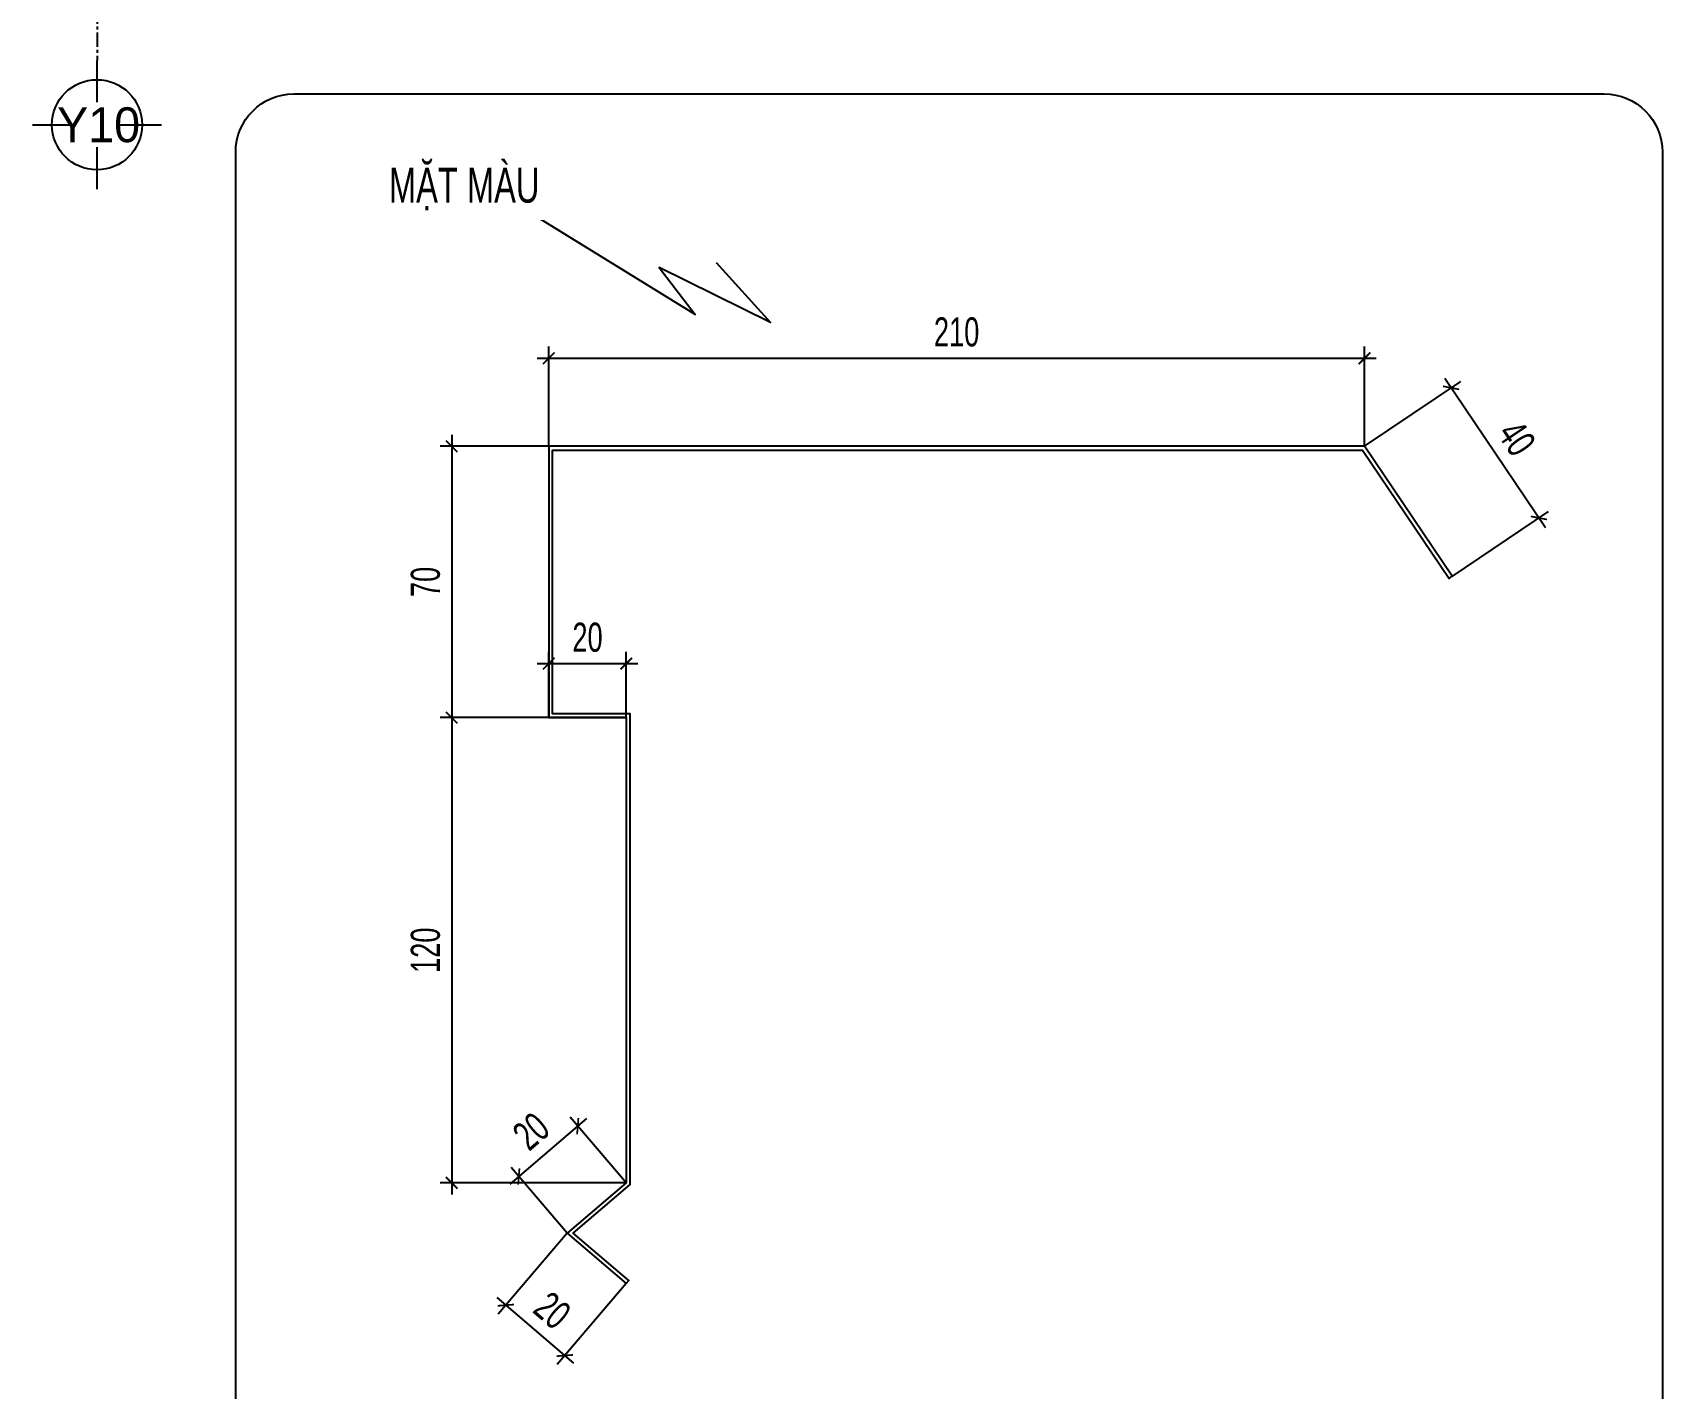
# Model space of a CAD drawing. Header units: inches. Extents: x 2 to 32666, y -5537 to 22.
# Drawn here: x 16203.4 to 16343.6, y -4455 to -4338.4 of the extents above; entities that cross this region are included whole.
import ezdxf
from ezdxf.enums import TextEntityAlignment as Align

# ---------------------------------------------------------------- set-up
doc = ezdxf.new("R2010")
doc.units = ezdxf.units.IN
doc.header["$MEASUREMENT"] = 0
doc.linetypes.add('CENTER', pattern=[2, 1.25, -0.25, 0.25, -0.25])
doc.layers.get('Defpoints').update_dxf_attribs({"lineweight": 9})
for name, color, linetype in [('3', 3, 'Continuous'), ('4', 4, 'Continuous'), ('6', 6, 'Continuous'), ('9', 9, 'Continuous'), ('DIM', 8, 'Continuous'), ('Kyhieu', 7, 'Continuous'), ('Tim truc', 8, 'Continuous')]:
    doc.layers.add(name, color=color, linetype=linetype)
doc.styles.add('AVO', font='VAVOB.TTF')
doc.styles.add('ST1', font='vnshx.shx', dxfattribs={"width": 0.7})
doc.styles.add('ST1H', font='vnshxh.shx', dxfattribs={"width": 0.7})
doc.dimstyles.new('3', dxfattribs={"dimtxt": 2.5, "dimasz": 1, "dimexe": 1, "dimexo": 0, "dimgap": 1, "dimtad": 1, "dimdec": 0, "dimlfac": 3, "dimzin": 0, "dimdsep": 46, "dimtxsty": 'ST1', "dimblk": 'ARCHTICK', "dimcen": 1, "dimdle": 1, "dimclrd": 8, "dimclre": 8, "dimclrt": 3, "dimadec": 0, "dimazin": 0, "dimtfac": 1, "dimtdec": 0, "dimtix": 1, "dimtofl": 0, "dimtmove": 1, "dimatfit": 3, "dimldrblk": 'DOT', "dimfxl": 0.18, "dimtfill": 1, "dimtolj": 1, "dimtzin": 0, "dimlwd": -1, "dimlwe": -1, "dimarcsym": 2})

# ---------------------------------------------------------------- blocks, each defined once
blk = doc.blocks.new('TRUCVP')
at = {"layer": 'Kyhieu', "color": 1, "linetype": 'Continuous'}
for points in [[(0, 17.5), (0, 50)], [(-50, 0), (-17.5, 0)], [(17.5, 0), (50, 0)], [(0, -50), (0, -17.5)]]:
    blk.add_lwpolyline(points, dxfattribs=at)
at = {"layer": 'Kyhieu', "color": 40, "linetype": 'Continuous'}
blk.add_circle((0, 0), 35, dxfattribs=at)
blk = doc.blocks.new('_ArchTick')
at = {"color": 0, "linetype": 'ByBlock', "const_width": 0.15}
blk.add_lwpolyline([(-0.5, -0.5), (0.5, 0.5)], dxfattribs=at)
blk = doc.blocks.new('*D6380')
at = {"layer": 'Defpoints', "color": 0, "transparency": 16777216}
for p in [(16247.83, -4373.96), (16239.49, -4397.29), (16247.83, -4397.29)]:
    blk.add_point(p, dxfattribs=at)
at = {"layer": 'DIM', "color": 8, "linetype": 'Continuous', "transparency": 16777216}
for p, q in [((16247.83, -4373.96), (16238.49, -4373.96)), ((16239.49, -4372.96), (16239.49, -4398.29)), ((16247.83, -4397.29), (16238.49, -4397.29))]:
    blk.add_line(p, q, dxfattribs=at)
at = {"layer": 'DIM', "color": 8, "transparency": 16777216}
for p, rotation in [((16239.49, -4373.96), 90), ((16239.49, -4397.29), 270)]:
    blk.add_blockref('_ArchTick', p, dxfattribs=dict(at, rotation=rotation))
at = {"layer": 'DIM', "color": 3, "transparency": 16777216, "insert": (16237.24, -4385.62), "char_height": 2.5, "attachment_point": 5, "rotation": 90, "style": 'ST1', "bg_fill": 3, "box_fill_scale": 1.25, "bg_fill_color": 256, "bg_fill_true_color": 13158600, "bg_fill_transparency": 0}
blk.add_mtext('\\A1;70', dxfattribs=at)
blk = doc.blocks.new('_Dot')
at = {"color": 0, "linetype": 'ByBlock', "lineweight": -2}
blk.add_line((-0.5, 0), (-1, 0), dxfattribs=at)
at = {"color": 0, "linetype": 'ByBlock', "const_width": 0.5}
blk.add_lwpolyline([(-0.25, 0, 1), (0.25, 0, 1)], format="xyb", close=True, dxfattribs=at)
blk = doc.blocks.new('DOT')
at = {"color": 0, "linetype": 'ByBlock'}
blk.add_line((-0.5, 0), (-1, 0), dxfattribs=at)
at = {"color": 0, "linetype": 'ByBlock', "const_width": 0.5}
blk.add_lwpolyline([(-0.25, 0, 1), (0.25, 0, 1)], format="xyb", close=True, dxfattribs=at)
blk = doc.blocks.new('*D6381')
at = {"layer": 'Defpoints', "color": 0, "transparency": 16777216}
for p in [(16254.5, -4392.64), (16247.83, -4397.29), (16254.5, -4397.29)]:
    blk.add_point(p, dxfattribs=at)
at = {"layer": 'DIM', "color": 8, "linetype": 'Continuous', "transparency": 16777216}
for p, q in [((16247.83, -4397.29), (16247.83, -4391.64)), ((16254.5, -4397.29), (16254.5, -4391.64)), ((16246.83, -4392.64), (16255.5, -4392.64))]:
    blk.add_line(p, q, dxfattribs=at)
at = {"layer": 'DIM', "color": 8, "transparency": 16777216, "rotation": 180}
blk.add_blockref('_ArchTick', (16247.83, -4392.64), dxfattribs=at)
at = {"layer": 'DIM', "color": 8, "transparency": 16777216}
blk.add_blockref('_ArchTick', (16254.5, -4392.64), dxfattribs=at)
at = {"layer": 'DIM', "color": 3, "transparency": 16777216, "insert": (16251.17, -4390.39), "char_height": 2.5, "attachment_point": 5, "style": 'ST1', "bg_fill": 3, "box_fill_scale": 1.25, "bg_fill_color": 256, "bg_fill_true_color": 13158600, "bg_fill_transparency": 0}
blk.add_mtext('\\A1;20', dxfattribs=at)
blk = doc.blocks.new('*D6382')
at = {"layer": 'Defpoints', "color": 0, "transparency": 16777216}
for p in [(16254.5, -4397.29), (16239.49, -4437.29), (16254.5, -4437.29)]:
    blk.add_point(p, dxfattribs=at)
at = {"layer": 'DIM', "color": 8, "linetype": 'Continuous', "transparency": 16777216}
for p, q in [((16239.49, -4396.29), (16239.49, -4438.29)), ((16254.5, -4397.29), (16238.49, -4397.29)), ((16254.5, -4437.29), (16238.49, -4437.29))]:
    blk.add_line(p, q, dxfattribs=at)
at = {"layer": 'DIM', "color": 8, "transparency": 16777216}
for p, rotation in [((16239.49, -4397.29), 90), ((16239.49, -4437.29), 270)]:
    blk.add_blockref('_ArchTick', p, dxfattribs=dict(at, rotation=rotation))
at = {"layer": 'DIM', "color": 3, "transparency": 16777216, "insert": (16237.24, -4417.29), "char_height": 2.5, "attachment_point": 5, "rotation": 90, "style": 'ST1', "bg_fill": 3, "box_fill_scale": 1.25, "bg_fill_color": 256, "bg_fill_true_color": 13158600, "bg_fill_transparency": 0}
blk.add_mtext('\\A1;120', dxfattribs=at)
blk = doc.blocks.new('*D6383')
at = {"layer": 'Defpoints', "color": 0, "transparency": 16777216}
for p in [(16245.26, -4436.74), (16254.5, -4437.29), (16249.43, -4441.62)]:
    blk.add_point(p, dxfattribs=at)
at = {"layer": 'DIM', "color": 8, "linetype": 'Continuous', "transparency": 16777216}
for p, q in [((16254.5, -4437.29), (16249.68, -4431.65)), ((16251.09, -4431.76), (16244.5, -4437.39)), ((16249.43, -4441.62), (16244.61, -4435.98))]:
    blk.add_line(p, q, dxfattribs=at)
at = {"layer": 'DIM', "color": 8, "transparency": 16777216}
for p, rotation in [((16250.33, -4432.41), 40.52237731363913), ((16245.26, -4436.74), 220.5223773136392)]:
    blk.add_blockref('_ArchTick', p, dxfattribs=dict(at, rotation=rotation))
at = {"layer": 'DIM', "color": 3, "transparency": 16777216, "insert": (16246.33, -4432.86), "char_height": 2.5, "attachment_point": 5, "rotation": 40.5224, "style": 'ST1', "bg_fill": 3, "box_fill_scale": 1.25, "bg_fill_color": 256, "bg_fill_true_color": 13158600, "bg_fill_transparency": 0}
blk.add_mtext('\\A1;20', dxfattribs=at)
blk = doc.blocks.new('*D6384')
at = {"layer": 'Defpoints', "color": 0, "transparency": 16777216}
for p in [(16249.43, -4441.62), (16254.5, -4445.95), (16249.21, -4452.14)]:
    blk.add_point(p, dxfattribs=at)
at = {"layer": 'DIM', "color": 8, "linetype": 'Continuous', "transparency": 16777216}
for p, q in [((16249.43, -4441.62), (16243.49, -4448.57)), ((16254.5, -4445.95), (16248.56, -4452.9)), ((16243.38, -4447.16), (16249.97, -4452.79))]:
    blk.add_line(p, q, dxfattribs=at)
at = {"layer": 'DIM', "color": 8, "transparency": 16777216}
for p, rotation in [((16244.14, -4447.81), 139.4776226863668), ((16249.21, -4452.14), 319.4776226863668)]:
    blk.add_blockref('_ArchTick', p, dxfattribs=dict(at, rotation=rotation))
at = {"layer": 'DIM', "color": 3, "transparency": 16777216, "insert": (16248.14, -4448.27), "char_height": 2.5, "attachment_point": 5, "rotation": 319.4776, "style": 'ST1', "bg_fill": 3, "box_fill_scale": 1.25, "bg_fill_color": 256, "bg_fill_true_color": 13158600, "bg_fill_transparency": 0}
blk.add_mtext('\\A1;20', dxfattribs=at)
blk = doc.blocks.new('*D6385')
at = {"layer": 'Defpoints', "color": 0, "transparency": 16777216}
for p in [(16317.99, -4366.39), (16247.83, -4373.96), (16317.99, -4373.96)]:
    blk.add_point(p, dxfattribs=at)
at = {"layer": 'DIM', "color": 8, "linetype": 'Continuous', "transparency": 16777216}
for p, q in [((16247.83, -4373.96), (16247.83, -4365.39)), ((16317.99, -4373.96), (16317.99, -4365.39)), ((16246.83, -4366.39), (16318.99, -4366.39))]:
    blk.add_line(p, q, dxfattribs=at)
at = {"layer": 'DIM', "color": 8, "transparency": 16777216, "rotation": 180}
blk.add_blockref('_ArchTick', (16247.83, -4366.39), dxfattribs=at)
at = {"layer": 'DIM', "color": 8, "transparency": 16777216}
blk.add_blockref('_ArchTick', (16317.99, -4366.39), dxfattribs=at)
at = {"layer": 'DIM', "color": 3, "transparency": 16777216, "insert": (16282.91, -4364.14), "char_height": 2.5, "attachment_point": 5, "style": 'ST1', "bg_fill": 3, "box_fill_scale": 1.25, "bg_fill_color": 256, "bg_fill_true_color": 13158600, "bg_fill_transparency": 0}
blk.add_mtext('\\A1;210', dxfattribs=at)
blk = doc.blocks.new('*D6386')
at = {"layer": 'Defpoints', "color": 0, "transparency": 16777216}
for p in [(16317.99, -4373.96), (16332.98, -4380.12), (16325.53, -4385.14)]:
    blk.add_point(p, dxfattribs=at)
at = {"layer": 'DIM', "color": 8, "linetype": 'Continuous', "transparency": 16777216}
for p, q in [((16317.99, -4373.96), (16326.26, -4368.38)), ((16324.88, -4368.11), (16333.54, -4380.95)), ((16325.53, -4385.14), (16333.81, -4379.56))]:
    blk.add_line(p, q, dxfattribs=at)
at = {"layer": 'DIM', "color": 8, "transparency": 16777216}
for p, rotation in [((16325.43, -4368.93), 124.0000000000054), ((16332.98, -4380.12), 304.0000000000054)]:
    blk.add_blockref('_ArchTick', p, dxfattribs=dict(at, rotation=rotation))
at = {"layer": 'DIM', "color": 3, "transparency": 16777216, "insert": (16331.07, -4373.27), "char_height": 2.5, "attachment_point": 5, "rotation": 304, "style": 'ST1', "bg_fill": 3, "box_fill_scale": 1.25, "bg_fill_color": 256, "bg_fill_true_color": 13158600, "bg_fill_transparency": 0}
blk.add_mtext('\\A1;40', dxfattribs=at)

msp = doc.modelspace()

# ---------------------------------------------------------------- linework, layer by layer
at = {"layer": '4'}
msp.add_lwpolyline([(16262.2221, -4358.1668), (16266.8988, -4363.322), (16257.339, -4358.5793), (16260.4339, -4362.6347), (16246.61, -4354.1114)], dxfattribs=at)
at = {"layer": '6'}
msp.add_lwpolyline([(16325.5321, -4385.1395), (16317.9889, -4373.9563), (16247.8328, -4373.9563), (16247.8328, -4397.2896), (16254.4995, -4397.2896), (16254.4995, -4437.2896), (16249.4318, -4441.6213), (16254.4995, -4445.9529), (16254.7161, -4445.6995), (16249.9448, -4441.6213), (16254.8328, -4437.4432), (16254.8328, -4396.9563), (16248.1661, -4396.9563), (16248.1661, -4374.2896), (16317.8117, -4374.2896), (16325.2558, -4385.3259)], close=True, dxfattribs=at)
at = {"layer": '9'}
msp.add_lwpolyline([(16225.9129, -4343.6637), (16338.6031, -4343.6637, -0.41421356), (16343.6031, -4348.6637), (16343.6031, -4477.2217, -0.41421356), (16338.6031, -4482.2217), (16225.9129, -4482.2217, -0.41421356), (16220.9129, -4477.2217), (16220.9129, -4348.6637, -0.41421356)], format="xyb", close=True, dxfattribs=at)
at = {"layer": 'Tim truc', "linetype": 'CENTER'}
msp.add_line((16208.9875, -4186.3719), (16208.9875, -4340.7724), dxfattribs=at)

# ---------------------------------------------------------------- block references
at = {"layer": 'Kyhieu', "ltscale": 10, "xscale": 0.1107769236111482, "yscale": 0.1107769236111482, "zscale": 0.1107769236111482}
msp.add_blockref('TRUCVP', (16208.9875, -4346.3113), dxfattribs=at)

# ---------------------------------------------------------------- texts
at = {"layer": 'Kyhieu', "color": 3, "ltscale": 10, "style": 'AVO'}
msp.add_text('Y10', height=3, dxfattribs=at).set_placement((16209.1238, -4346.3113), align=Align.MIDDLE_CENTER)

# ---------------------------------------------------------------- next in the draw order: texts
at = {"layer": '3', "insert": (16234.0897, -4351.8412), "char_height": 3, "attachment_point": 4, "style": 'ST1H', "bg_fill": 2}
msp.add_mtext('\\A1;MÆT MµU', dxfattribs=at)

# ---------------------------------------------------------------- next in the draw order: dimensions: what is measured, and where the dimension line sits
at = {"layer": 'DIM'}
dim = msp.add_aligned_dim(p1=(16247.8328, -4373.9563), p2=(16247.8328, -4397.2896), distance=-8.343, dimstyle='3', override={"dimldrblk": 'DOT'}, dxfattribs=at)
dim.commit()
dim.dimension.update_dxf_attribs({"geometry": '*D6380', "text_midpoint": (16237.2398, -4385.623)})

# ---------------------------------------------------------------- next in the draw order: dimensions: what is measured, and where the dimension line sits
for p1, p2, distance, picture, middle in [((16247.8328, -4373.9563), (16317.9889, -4373.9563), 7.5674, '*D6385', (16282.9109, -4364.1389)), ((16247.8328, -4397.2896), (16254.4995, -4397.2896), 4.6529, '*D6381', (16251.1661, -4390.3867))]:
    dim = msp.add_aligned_dim(p1=p1, p2=p2, distance=distance, dimstyle='3', override={"dimldrblk": 'DOT'}, dxfattribs=at)
    dim.commit()
    dim.dimension.update_dxf_attribs({"geometry": picture, "text_midpoint": middle})

# ---------------------------------------------------------------- next in the draw order: dimensions: what is measured, and where the dimension line sits
for p1, p2, distance, picture, middle in [((16317.9889, -4373.9563), (16325.5321, -4385.1395), 8.9808, '*D6386', (16331.0713, -4373.2677)), ((16254.4995, -4397.2896), (16254.4995, -4437.2896), -15.0097, '*D6382', (16237.2398, -4417.2896))]:
    dim = msp.add_aligned_dim(p1=p1, p2=p2, distance=distance, dimstyle='3', override={"dimldrblk": 'DOT'}, dxfattribs=at)
    dim.commit()
    dim.dimension.update_dxf_attribs({"geometry": picture, "text_midpoint": middle})

# ---------------------------------------------------------------- next in the draw order: dimensions: what is measured, and where the dimension line sits
dim = msp.add_aligned_dim(p1=(16254.4995, -4437.2896), p2=(16249.4318, -4441.6213), distance=-6.4231, dimstyle='3', override={"dimldrblk": 'DOT'}, dxfattribs=at)
dim.commit()
dim.dimension.update_dxf_attribs({"geometry": '*D6383', "text_midpoint": (16246.3303, -4432.8626)})

# ---------------------------------------------------------------- next in the draw order: dimensions: what is measured, and where the dimension line sits
dim = msp.add_aligned_dim(p1=(16249.4318, -4441.6213), p2=(16254.4995, -4445.9529), distance=-8.1438, dimstyle='3', override={"dimldrblk": 'DOT'}, dxfattribs=at)
dim.commit()
dim.dimension.update_dxf_attribs({"geometry": '*D6384', "text_midpoint": (16248.1362, -4448.2672)})

doc.saveas('drawing.dxf')
